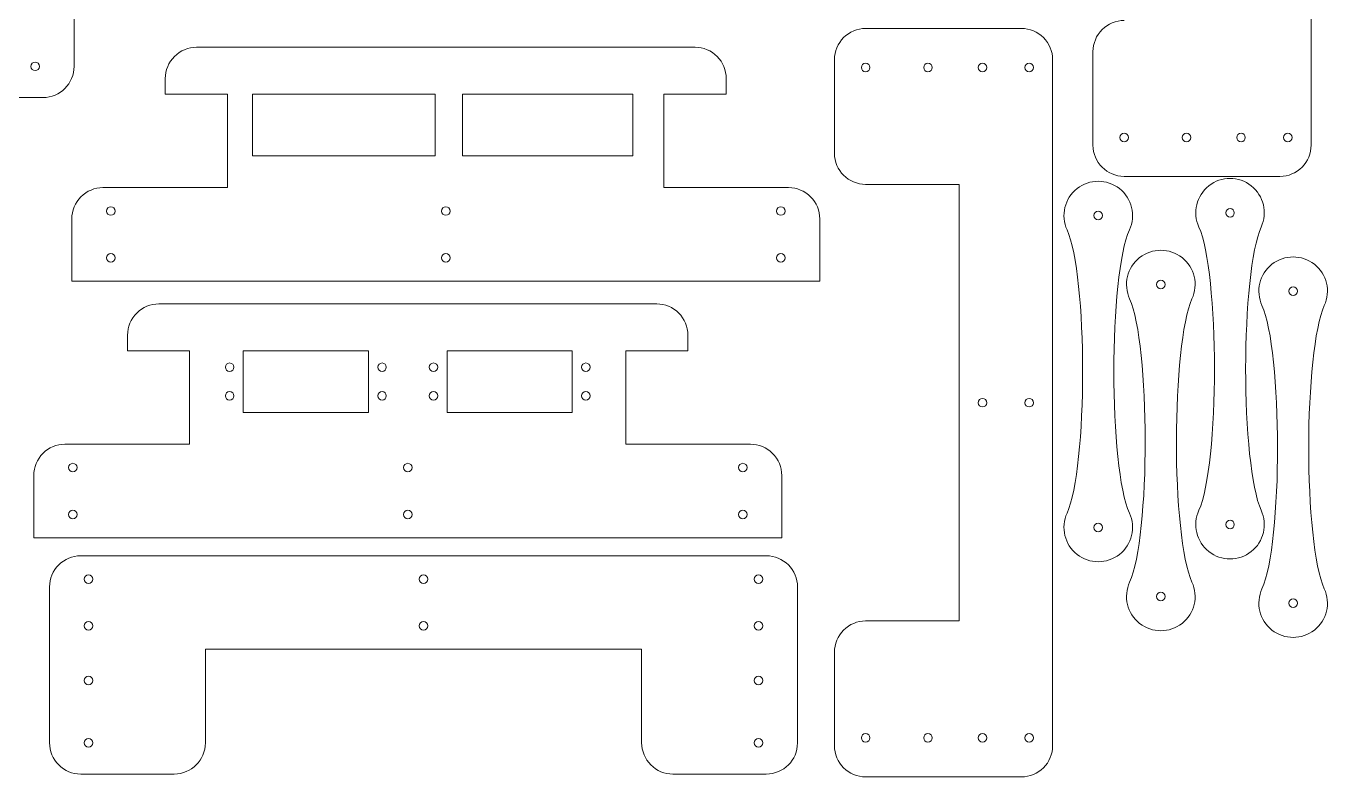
# Model space of a CAD drawing. Header units: millimetres. Extents: x -346 to 327, y -244 to 247.
# Drawn here: x -91.7 to 327, y -243.7 to -2.9 of the extents above; entities that cross this region are included whole.
import ezdxf

# ---------------------------------------------------------------- set-up
doc = ezdxf.new("R2010")
doc.units = ezdxf.units.MM
doc.header["$MEASUREMENT"] = 0

msp = doc.modelspace()

# ---------------------------------------------------------------- linework, layer by layer
at = {"color": 240, "lineweight": 9}
for points in [[(320.6166, 178.8836), (320.6166, 178.8836), (320.6166, -41.1164), (320.6166, -41.1164)], [(-76.3298, 64.1621), (-76.3298, 64.1621), (-76.3298, -15.8379), (-76.3298, -15.8379)], [(227.6683, -3.6871), (227.6683, -3.6871), (177.6683, -3.6871), (177.6683, -3.6871)], [(122.942, -9.7271), (122.942, -9.7271), (-37.058, -9.7271), (-37.058, -9.7271)], [(250.6166, -41.1164), (250.6166, -41.1164), (250.6166, -11.1164), (250.6166, -11.1164)], [(-86.3298, -25.8379), (-80.807, -25.8379), (-76.3298, -21.3608), (-76.3298, -15.838)], [(167.6683, -13.6871), (167.6683, -13.6871), (167.6683, -43.6871), (167.6683, -43.6871)], [(237.6683, -13.6871), (237.6683, -13.6871), (237.6683, -233.6871), (237.6683, -233.6871)], [(-47.058, -24.7271), (-47.058, -24.7271), (-47.058, -19.7271), (-47.058, -19.7271)], [(132.942, -24.7271), (132.942, -24.7271), (132.942, -19.7271), (132.942, -19.7271)], [(-27.058, -24.7271), (-27.058, -24.7271), (-47.058, -24.7271), (-47.058, -24.7271)], [(-27.058, -54.7271), (-27.058, -54.7271), (-27.058, -24.7271), (-27.058, -24.7271)], [(112.942, -54.7271), (112.942, -54.7271), (112.942, -24.7271), (112.942, -24.7271)], [(112.942, -24.7271), (112.942, -24.7271), (132.942, -24.7271), (132.942, -24.7271)], [(-86.3298, -25.8379), (-86.3298, -25.8379), (-116.3298, -25.8379), (-116.3298, -25.8379)], [(250.6166, -41.1164), (250.6166, -46.6392), (255.0937, -51.1164), (260.6165, -51.1164)], [(167.6683, -43.6871), (167.6683, -49.2099), (172.1454, -53.6871), (177.6682, -53.6871)], [(177.6683, -53.6871), (177.6683, -53.6871), (207.6683, -53.6871), (207.6683, -53.6871)], [(207.6683, -193.6871), (207.6683, -193.6871), (207.6683, -53.6871), (207.6683, -53.6871)], [(310.6166, -51.1164), (310.6166, -51.1164), (260.6166, -51.1164), (260.6166, -51.1164)], [(-67.058, -54.7271), (-67.058, -54.7271), (-27.058, -54.7271), (-27.058, -54.7271)], [(112.942, -54.7271), (112.942, -54.7271), (152.942, -54.7271), (152.942, -54.7271)], [(-77.058, -84.7271), (-77.058, -84.7271), (-77.058, -64.7271), (-77.058, -64.7271)], [(162.942, -84.7271), (162.942, -84.7271), (162.942, -64.7271), (162.942, -64.7271)], [(162.942, -84.7271), (162.942, -84.7271), (-77.058, -84.7271), (-77.058, -84.7271)], [(110.6206, -92.0125), (110.6206, -92.0125), (-49.15, -92.0125), (-49.15, -92.0125)], [(-59.15, -107.0125), (-59.15, -107.0125), (-59.15, -102.0125), (-59.15, -102.0125)], [(120.6206, -107.0125), (120.6206, -107.0125), (120.6206, -102.0125), (120.6206, -102.0125)], [(-39.2647, -107.0125), (-39.2647, -107.0125), (-59.15, -107.0125), (-59.15, -107.0125)], [(-39.2647, -137.0125), (-39.2647, -137.0125), (-39.2647, -107.0125), (-39.2647, -107.0125)], [(100.7353, -137.0125), (100.7353, -137.0125), (100.7353, -107.0125), (100.7353, -107.0125)], [(100.7353, -107.0125), (100.7353, -107.0125), (120.6206, -107.0125), (120.6206, -107.0125)], [(-79.2647, -137.0125), (-79.2647, -137.0125), (-39.2647, -137.0125), (-39.2647, -137.0125)], [(100.7353, -137.0125), (100.7353, -137.0125), (140.7353, -137.0125), (140.7353, -137.0125)], [(-89.2647, -167.0125), (-89.2647, -167.0125), (-89.2647, -147.0125), (-89.2647, -147.0125)], [(150.7353, -167.0125), (150.7353, -167.0125), (150.7353, -147.0125), (150.7353, -147.0125)], [(150.7353, -167.0125), (150.7353, -167.0125), (-89.2647, -167.0125), (-89.2647, -167.0125)], [(-74.2044, -172.7787), (-74.2044, -172.7787), (145.7956, -172.7787), (145.7956, -172.7787)], [(-84.2044, -182.7787), (-84.2044, -182.7787), (-84.2044, -232.7787), (-84.2044, -232.7787)], [(155.7956, -182.7787), (155.7956, -182.7787), (155.7956, -232.7787), (155.7956, -232.7787)], [(177.6683, -193.6871), (177.6683, -193.6871), (207.6683, -193.6871), (207.6683, -193.6871)], [(-34.2044, -232.7787), (-34.2044, -232.7787), (-34.2044, -202.7787), (-34.2044, -202.7787)], [(105.7956, -202.7787), (105.7956, -202.7787), (-34.2044, -202.7787), (-34.2044, -202.7787)], [(105.7956, -232.7787), (105.7956, -232.7787), (105.7956, -202.7787), (105.7956, -202.7787)], [(167.6683, -233.6871), (167.6683, -233.6871), (167.6683, -203.6871), (167.6683, -203.6871)], [(-44.2044, -242.7787), (-38.6816, -242.7787), (-34.2044, -238.3016), (-34.2044, -232.7788)], [(145.7956, -242.7787), (151.3184, -242.7787), (155.7956, -238.3016), (155.7956, -232.7788)], [(167.6683, -233.6871), (167.6683, -239.2099), (172.1454, -243.6871), (177.6682, -243.6871)], [(-74.2044, -242.7787), (-74.2044, -242.7787), (-44.2044, -242.7787), (-44.2044, -242.7787)], [(145.7956, -242.7787), (145.7956, -242.7787), (115.7956, -242.7787), (115.7956, -242.7787)], [(227.6683, -243.6871), (227.6683, -243.6871), (177.6683, -243.6871), (177.6683, -243.6871)]]:
    msp.add_open_spline(points, degree=3, dxfattribs=at)
for points, knots in [([(177.6683, -3.6871), (175.0161, -3.6871), (172.4726, -4.7407), (170.5972, -6.616), (168.7219, -8.4914), (167.6683, -11.0349), (167.6683, -13.6871)], [0, 0, 0, 0, 0.5, 0.5, 0.5, 1, 1, 1, 1]), ([(237.6683, -13.6871), (237.6683, -11.0349), (236.6147, -8.4914), (234.7394, -6.616), (232.864, -4.7407), (230.3205, -3.6871), (227.6683, -3.6871)], [0, 0, 0, 0, 0.5, 0.5, 0.5, 1, 1, 1, 1]), ([(260.6166, -1.1164), (257.9644, -1.1164), (255.4209, -2.17), (253.5455, -4.0453), (251.6702, -5.9207), (250.6166, -8.4642), (250.6166, -11.1164)], [0, 0, 0, 0, 0.5, 0.5, 0.5, 1, 1, 1, 1]), ([(-37.058, -9.7271), (-39.7102, -9.7271), (-42.2537, -10.7807), (-44.1291, -12.656), (-46.0044, -14.5314), (-47.058, -17.0749), (-47.058, -19.7271)], [0, 0, 0, 0, 0.5, 0.5, 0.5, 1, 1, 1, 1]), ([(132.942, -19.7271), (132.942, -17.0749), (131.8884, -14.5314), (130.0131, -12.656), (128.1377, -10.7807), (125.5942, -9.7271), (122.942, -9.7271)], [0, 0, 0, 0, 0.5, 0.5, 0.5, 1, 1, 1, 1]), ([(310.6166, -51.1164), (313.2688, -51.1164), (315.8123, -50.0628), (317.6877, -48.1875), (319.563, -46.3121), (320.6166, -43.7686), (320.6166, -41.1164)], [0, 0, 0, 0, 0.5, 0.5, 0.5, 1, 1, 1, 1]), ([(262.2999, -68.2728), (264.4161, -63.6548), (263.095, -58.1884), (259.1034, -55.0466), (255.1118, -51.9047), (249.488, -51.9047), (245.4964, -55.0466), (241.5048, -58.1884), (240.1837, -63.6548), (242.2999, -68.2728)], [0, 0, 0, 0, 0.33333333, 0.33333333, 0.33333333, 0.66666667, 0.66666667, 0.66666667, 1, 1, 1, 1]), ([(304.593, -67.3673), (306.7092, -62.7493), (305.3881, -57.2829), (301.3965, -54.1411), (297.4049, -50.9992), (291.7811, -50.9992), (287.7895, -54.1411), (283.7979, -57.2829), (282.4768, -62.7493), (284.593, -67.3673)], [0, 0, 0, 0, 0.33333333, 0.33333333, 0.33333333, 0.66666667, 0.66666667, 0.66666667, 1, 1, 1, 1]), ([(-67.058, -54.7271), (-69.7102, -54.7271), (-72.2537, -55.7807), (-74.1291, -57.656), (-76.0044, -59.5314), (-77.058, -62.0749), (-77.058, -64.7271)], [0, 0, 0, 0, 0.5, 0.5, 0.5, 1, 1, 1, 1]), ([(162.942, -64.7271), (162.942, -62.0749), (161.8884, -59.5314), (160.0131, -57.656), (158.1377, -55.7807), (155.5942, -54.7271), (152.942, -54.7271)], [0, 0, 0, 0, 0.5, 0.5, 0.5, 1, 1, 1, 1]), ([(242.2999, -68.2728), (245.4988, -75.2533), (247.2892, -94.5115), (247.2999, -113.6902), (247.3106, -132.9101), (245.534, -152.0503), (242.2999, -159.1076)], [0, 0, 0, 0, 0.5, 0.5, 0.5, 1, 1, 1, 1]), ([(262.2999, -68.2728), (259.101, -75.2533), (257.3106, -94.5115), (257.2999, -113.6902), (257.2892, -132.9101), (259.0658, -152.0503), (262.2999, -159.1076)], [0, 0, 0, 0, 0.5, 0.5, 0.5, 1, 1, 1, 1]), ([(284.593, -67.3673), (287.7919, -74.3478), (289.5823, -93.606), (289.593, -112.7847), (289.6037, -132.0046), (287.8271, -151.1448), (284.593, -158.2021)], [0, 0, 0, 0, 0.5, 0.5, 0.5, 1, 1, 1, 1]), ([(304.593, -67.3673), (301.3941, -74.3478), (299.6037, -93.606), (299.593, -112.7847), (299.5823, -132.0046), (301.3589, -151.1448), (304.593, -158.2021)], [0, 0, 0, 0, 0.5, 0.5, 0.5, 1, 1, 1, 1]), ([(282.3811, -90.4052), (284.4973, -85.7872), (283.1762, -80.3208), (279.1846, -77.179), (275.193, -74.0371), (269.5692, -74.0371), (265.5776, -77.179), (261.586, -80.3208), (260.2649, -85.7872), (262.3811, -90.4052)], [0, 0, 0, 0, 0.33333333, 0.33333333, 0.33333333, 0.66666667, 0.66666667, 0.66666667, 1, 1, 1, 1]), ([(324.8403, -92.5317), (326.9565, -87.9137), (325.6354, -82.4473), (321.6438, -79.3055), (317.6522, -76.1636), (312.0284, -76.1636), (308.0368, -79.3055), (304.0452, -82.4473), (302.7241, -87.9137), (304.8403, -92.5317)], [0, 0, 0, 0, 0.33333333, 0.33333333, 0.33333333, 0.66666667, 0.66666667, 0.66666667, 1, 1, 1, 1]), ([(-49.15, -92.0125), (-51.8022, -92.0125), (-54.3457, -93.0661), (-56.2211, -94.9414), (-58.0965, -96.8168), (-59.15, -99.3603), (-59.15, -102.0125)], [0, 0, 0, 0, 0.5, 0.5, 0.5, 1, 1, 1, 1]), ([(120.6206, -102.0125), (120.6206, -99.3603), (119.5671, -96.8168), (117.6917, -94.9414), (115.8163, -93.0661), (113.2728, -92.0125), (110.6206, -92.0125)], [0, 0, 0, 0, 0.5, 0.5, 0.5, 1, 1, 1, 1]), ([(262.3811, -90.4052), (265.58, -97.3857), (267.3704, -116.6439), (267.3811, -135.8226), (267.3918, -155.0425), (265.6152, -174.1827), (262.3811, -181.24)], [0, 0, 0, 0, 0.5, 0.5, 0.5, 1, 1, 1, 1]), ([(282.3811, -90.4052), (279.1822, -97.3857), (277.3918, -116.6439), (277.3811, -135.8226), (277.3704, -155.0425), (279.147, -174.1827), (282.3811, -181.24)], [0, 0, 0, 0, 0.5, 0.5, 0.5, 1, 1, 1, 1]), ([(304.8403, -92.5317), (308.0392, -99.5122), (309.8296, -118.7704), (309.8403, -137.9491), (309.851, -157.169), (308.0744, -176.3092), (304.8403, -183.3665)], [0, 0, 0, 0, 0.5, 0.5, 0.5, 1, 1, 1, 1]), ([(324.8403, -92.5317), (321.6414, -99.5122), (319.851, -118.7704), (319.8403, -137.9491), (319.8296, -157.169), (321.6062, -176.3092), (324.8403, -183.3665)], [0, 0, 0, 0, 0.5, 0.5, 0.5, 1, 1, 1, 1]), ([(-79.2647, -137.0125), (-81.9169, -137.0125), (-84.4604, -138.0661), (-86.3358, -139.9414), (-88.2111, -141.8168), (-89.2647, -144.3603), (-89.2647, -147.0125)], [0, 0, 0, 0, 0.5, 0.5, 0.5, 1, 1, 1, 1]), ([(150.7353, -147.0125), (150.7353, -144.3603), (149.6817, -141.8168), (147.8064, -139.9414), (145.931, -138.0661), (143.3875, -137.0125), (140.7353, -137.0125)], [0, 0, 0, 0, 0.5, 0.5, 0.5, 1, 1, 1, 1]), ([(284.593, -158.2021), (282.4768, -162.8201), (283.7979, -168.2865), (287.7895, -171.4283), (291.7811, -174.5701), (297.4049, -174.5702), (301.3965, -171.4284), (305.3881, -168.2866), (306.7092, -162.8201), (304.593, -158.2022)], [0, 0, 0, 0, 0.33333333, 0.33333333, 0.33333333, 0.66666667, 0.66666667, 0.66666667, 1, 1, 1, 1]), ([(242.2999, -159.1076), (240.1837, -163.7256), (241.5048, -169.192), (245.4964, -172.3338), (249.488, -175.4756), (255.1118, -175.4757), (259.1034, -172.3339), (263.095, -169.1921), (264.4161, -163.7256), (262.2999, -159.1077)], [0, 0, 0, 0, 0.33333333, 0.33333333, 0.33333333, 0.66666667, 0.66666667, 0.66666667, 1, 1, 1, 1]), ([(-74.2044, -172.7787), (-76.8566, -172.7787), (-79.4001, -173.8323), (-81.2755, -175.7076), (-83.1508, -177.583), (-84.2044, -180.1265), (-84.2044, -182.7787)], [0, 0, 0, 0, 0.5, 0.5, 0.5, 1, 1, 1, 1]), ([(155.7956, -182.7787), (155.7956, -180.1265), (154.742, -177.583), (152.8667, -175.7076), (150.9913, -173.8323), (148.4478, -172.7787), (145.7956, -172.7787)], [0, 0, 0, 0, 0.5, 0.5, 0.5, 1, 1, 1, 1]), ([(262.3811, -181.24), (260.2649, -185.858), (261.586, -191.3244), (265.5776, -194.4662), (269.5692, -197.608), (275.193, -197.6081), (279.1846, -194.4663), (283.1762, -191.3245), (284.4973, -185.858), (282.3811, -181.2401)], [0, 0, 0, 0, 0.33333333, 0.33333333, 0.33333333, 0.66666667, 0.66666667, 0.66666667, 1, 1, 1, 1]), ([(304.8403, -183.3665), (302.7241, -187.9845), (304.0452, -193.4509), (308.0368, -196.5927), (312.0284, -199.7345), (317.6522, -199.7346), (321.6438, -196.5928), (325.6354, -193.451), (326.9565, -187.9845), (324.8403, -183.3666)], [0, 0, 0, 0, 0.33333333, 0.33333333, 0.33333333, 0.66666667, 0.66666667, 0.66666667, 1, 1, 1, 1]), ([(177.6683, -193.6871), (175.0161, -193.6871), (172.4726, -194.7407), (170.5972, -196.616), (168.7219, -198.4914), (167.6683, -201.0349), (167.6683, -203.6871)], [0, 0, 0, 0, 0.5, 0.5, 0.5, 1, 1, 1, 1]), ([(-84.2044, -232.7787), (-84.2044, -235.4309), (-83.1508, -237.9744), (-81.2755, -239.8498), (-79.4001, -241.7251), (-76.8566, -242.7787), (-74.2044, -242.7787)], [0, 0, 0, 0, 0.5, 0.5, 0.5, 1, 1, 1, 1]), ([(105.7956, -232.7787), (105.7956, -235.4309), (106.8492, -237.9744), (108.7245, -239.8498), (110.5999, -241.7251), (113.1434, -242.7787), (115.7956, -242.7787)], [0, 0, 0, 0, 0.5, 0.5, 0.5, 1, 1, 1, 1]), ([(227.6683, -243.6871), (230.3205, -243.6871), (232.864, -242.6335), (234.7394, -240.7582), (236.6147, -238.8828), (237.6683, -236.3393), (237.6683, -233.6871)], [0, 0, 0, 0, 0.5, 0.5, 0.5, 1, 1, 1, 1])]:
    msp.add_open_spline(points, degree=3, knots=knots, dxfattribs=at)
at = {"color": 114, "lineweight": 9}
for points in [[(-87.4548, -15.8379), (-87.4548, -15.0785), (-88.0704, -14.4629), (-88.8298, -14.4629), (-89.5892, -14.4629), (-90.2048, -15.0785), (-90.2048, -15.8379), (-90.2048, -16.5973), (-89.5892, -17.2129), (-88.8298, -17.2129), (-88.0704, -17.2129), (-87.4548, -16.5973), (-87.4548, -15.8379)], [(177.6683, -17.5621), (178.4277, -17.5621), (179.0433, -16.9465), (179.0433, -16.1871), (179.0433, -15.4277), (178.4277, -14.8121), (177.6683, -14.8121), (176.9089, -14.8121), (176.2933, -15.4277), (176.2933, -16.1871), (176.2933, -16.9465), (176.9089, -17.5621), (177.6683, -17.5621)], [(197.6683, -17.5621), (198.4277, -17.5621), (199.0433, -16.9465), (199.0433, -16.1871), (199.0433, -15.4277), (198.4277, -14.8121), (197.6683, -14.8121), (196.9089, -14.8121), (196.2933, -15.4277), (196.2933, -16.1871), (196.2933, -16.9465), (196.9089, -17.5621), (197.6683, -17.5621)], [(215.1683, -17.5621), (215.9277, -17.5621), (216.5433, -16.9465), (216.5433, -16.1871), (216.5433, -15.4277), (215.9277, -14.8121), (215.1683, -14.8121), (214.4089, -14.8121), (213.7933, -15.4277), (213.7933, -16.1871), (213.7933, -16.9465), (214.4089, -17.5621), (215.1683, -17.5621)], [(230.1683, -17.5621), (230.9277, -17.5621), (231.5433, -16.9465), (231.5433, -16.1871), (231.5433, -15.4277), (230.9277, -14.8121), (230.1683, -14.8121), (229.4089, -14.8121), (228.7933, -15.4277), (228.7933, -16.1871), (228.7933, -16.9465), (229.4089, -17.5621), (230.1683, -17.5621)], [(260.6166, -39.9914), (261.376, -39.9914), (261.9916, -39.3758), (261.9916, -38.6164), (261.9916, -37.857), (261.376, -37.2414), (260.6166, -37.2414), (259.8572, -37.2414), (259.2416, -37.857), (259.2416, -38.6164), (259.2416, -39.3758), (259.8572, -39.9914), (260.6166, -39.9914)], [(280.6166, -39.9914), (281.376, -39.9914), (281.9916, -39.3758), (281.9916, -38.6164), (281.9916, -37.857), (281.376, -37.2414), (280.6166, -37.2414), (279.8572, -37.2414), (279.2416, -37.857), (279.2416, -38.6164), (279.2416, -39.3758), (279.8572, -39.9914), (280.6166, -39.9914)], [(298.1166, -39.9914), (298.876, -39.9914), (299.4916, -39.3758), (299.4916, -38.6164), (299.4916, -37.857), (298.876, -37.2414), (298.1166, -37.2414), (297.3572, -37.2414), (296.7416, -37.857), (296.7416, -38.6164), (296.7416, -39.3758), (297.3572, -39.9914), (298.1166, -39.9914)], [(313.1166, -39.9914), (313.876, -39.9914), (314.4916, -39.3758), (314.4916, -38.6164), (314.4916, -37.857), (313.876, -37.2414), (313.1166, -37.2414), (312.3572, -37.2414), (311.7416, -37.857), (311.7416, -38.6164), (311.7416, -39.3758), (312.3572, -39.9914), (313.1166, -39.9914)], [(-63.183, -62.2271), (-63.183, -61.4677), (-63.7986, -60.8521), (-64.558, -60.8521), (-65.3174, -60.8521), (-65.933, -61.4677), (-65.933, -62.2271), (-65.933, -62.9865), (-65.3174, -63.6021), (-64.558, -63.6021), (-63.7986, -63.6021), (-63.183, -62.9865), (-63.183, -62.2271)], [(44.317, -62.2271), (44.317, -61.4677), (43.7014, -60.8521), (42.942, -60.8521), (42.1826, -60.8521), (41.567, -61.4677), (41.567, -62.2271), (41.567, -62.9865), (42.1826, -63.6021), (42.942, -63.6021), (43.7014, -63.6021), (44.317, -62.9865), (44.317, -62.2271)], [(151.817, -62.2271), (151.817, -61.4677), (151.2014, -60.8521), (150.442, -60.8521), (149.6826, -60.8521), (149.067, -61.4677), (149.067, -62.2271), (149.067, -62.9865), (149.6826, -63.6021), (150.442, -63.6021), (151.2014, -63.6021), (151.817, -62.9865), (151.817, -62.2271)], [(252.2999, -65.0652), (253.0593, -65.0652), (253.6749, -64.4496), (253.6749, -63.6902), (253.6749, -62.9308), (253.0593, -62.3152), (252.2999, -62.3152), (251.5405, -62.3152), (250.9249, -62.9308), (250.9249, -63.6902), (250.9249, -64.4496), (251.5405, -65.0652), (252.2999, -65.0652)], [(294.593, -64.1597), (295.3524, -64.1597), (295.968, -63.5441), (295.968, -62.7847), (295.968, -62.0253), (295.3524, -61.4097), (294.593, -61.4097), (293.8336, -61.4097), (293.218, -62.0253), (293.218, -62.7847), (293.218, -63.5441), (293.8336, -64.1597), (294.593, -64.1597)], [(-63.183, -77.2271), (-63.183, -76.4677), (-63.7986, -75.8521), (-64.558, -75.8521), (-65.3174, -75.8521), (-65.933, -76.4677), (-65.933, -77.2271), (-65.933, -77.9865), (-65.3174, -78.6021), (-64.558, -78.6021), (-63.7986, -78.6021), (-63.183, -77.9865), (-63.183, -77.2271)], [(44.317, -77.2271), (44.317, -76.4677), (43.7014, -75.8521), (42.942, -75.8521), (42.1826, -75.8521), (41.567, -76.4677), (41.567, -77.2271), (41.567, -77.9865), (42.1826, -78.6021), (42.942, -78.6021), (43.7014, -78.6021), (44.317, -77.9865), (44.317, -77.2271)], [(151.817, -77.2271), (151.817, -76.4677), (151.2014, -75.8521), (150.442, -75.8521), (149.6826, -75.8521), (149.067, -76.4677), (149.067, -77.2271), (149.067, -77.9865), (149.6826, -78.6021), (150.442, -78.6021), (151.2014, -78.6021), (151.817, -77.9865), (151.817, -77.2271)], [(272.3811, -87.1976), (273.1405, -87.1976), (273.7561, -86.582), (273.7561, -85.8226), (273.7561, -85.0632), (273.1405, -84.4476), (272.3811, -84.4476), (271.6217, -84.4476), (271.0061, -85.0632), (271.0061, -85.8226), (271.0061, -86.582), (271.6217, -87.1976), (272.3811, -87.1976)], [(314.8403, -89.3241), (315.5997, -89.3241), (316.2153, -88.7085), (316.2153, -87.9491), (316.2153, -87.1897), (315.5997, -86.5741), (314.8403, -86.5741), (314.0809, -86.5741), (313.4653, -87.1897), (313.4653, -87.9491), (313.4653, -88.7085), (314.0809, -89.3241), (314.8403, -89.3241)], [(-25.0397, -112.3375), (-25.0397, -111.5781), (-25.6553, -110.9625), (-26.4147, -110.9625), (-27.1741, -110.9625), (-27.7897, -111.5781), (-27.7897, -112.3375), (-27.7897, -113.0969), (-27.1741, -113.7125), (-26.4147, -113.7125), (-25.6553, -113.7125), (-25.0397, -113.0969), (-25.0397, -112.3375)], [(23.8603, -112.3375), (23.8603, -111.5781), (23.2447, -110.9625), (22.4853, -110.9625), (21.7259, -110.9625), (21.1103, -111.5781), (21.1103, -112.3375), (21.1103, -113.0969), (21.7259, -113.7125), (22.4853, -113.7125), (23.2447, -113.7125), (23.8603, -113.0969), (23.8603, -112.3375)], [(40.3603, -112.3375), (40.3603, -111.5781), (39.7447, -110.9625), (38.9853, -110.9625), (38.2259, -110.9625), (37.6103, -111.5781), (37.6103, -112.3375), (37.6103, -113.0969), (38.2259, -113.7125), (38.9853, -113.7125), (39.7447, -113.7125), (40.3603, -113.0969), (40.3603, -112.3375)], [(89.2603, -112.3375), (89.2603, -111.5781), (88.6447, -110.9625), (87.8853, -110.9625), (87.1259, -110.9625), (86.5103, -111.5781), (86.5103, -112.3375), (86.5103, -113.0969), (87.1259, -113.7125), (87.8853, -113.7125), (88.6447, -113.7125), (89.2603, -113.0969), (89.2603, -112.3375)], [(-25.0397, -121.4875), (-25.0397, -120.7281), (-25.6553, -120.1125), (-26.4147, -120.1125), (-27.1741, -120.1125), (-27.7897, -120.7281), (-27.7897, -121.4875), (-27.7897, -122.2469), (-27.1741, -122.8625), (-26.4147, -122.8625), (-25.6553, -122.8625), (-25.0397, -122.2469), (-25.0397, -121.4875)], [(23.8603, -121.4875), (23.8603, -120.7281), (23.2447, -120.1125), (22.4853, -120.1125), (21.7259, -120.1125), (21.1103, -120.7281), (21.1103, -121.4875), (21.1103, -122.2469), (21.7259, -122.8625), (22.4853, -122.8625), (23.2447, -122.8625), (23.8603, -122.2469), (23.8603, -121.4875)], [(40.3603, -121.4875), (40.3603, -120.7281), (39.7447, -120.1125), (38.9853, -120.1125), (38.2259, -120.1125), (37.6103, -120.7281), (37.6103, -121.4875), (37.6103, -122.2469), (38.2259, -122.8625), (38.9853, -122.8625), (39.7447, -122.8625), (40.3603, -122.2469), (40.3603, -121.4875)], [(89.2603, -121.4875), (89.2603, -120.7281), (88.6447, -120.1125), (87.8853, -120.1125), (87.1259, -120.1125), (86.5103, -120.7281), (86.5103, -121.4875), (86.5103, -122.2469), (87.1259, -122.8625), (87.8853, -122.8625), (88.6447, -122.8625), (89.2603, -122.2469), (89.2603, -121.4875)], [(215.1683, -125.0621), (215.9277, -125.0621), (216.5433, -124.4465), (216.5433, -123.6871), (216.5433, -122.9277), (215.9277, -122.3121), (215.1683, -122.3121), (214.4089, -122.3121), (213.7933, -122.9277), (213.7933, -123.6871), (213.7933, -124.4465), (214.4089, -125.0621), (215.1683, -125.0621)], [(230.1683, -125.0621), (230.9277, -125.0621), (231.5433, -124.4465), (231.5433, -123.6871), (231.5433, -122.9277), (230.9277, -122.3121), (230.1683, -122.3121), (229.4089, -122.3121), (228.7933, -122.9277), (228.7933, -123.6871), (228.7933, -124.4465), (229.4089, -125.0621), (230.1683, -125.0621)], [(-75.3897, -144.5125), (-75.3897, -143.7531), (-76.0053, -143.1375), (-76.7647, -143.1375), (-77.5241, -143.1375), (-78.1397, -143.7531), (-78.1397, -144.5125), (-78.1397, -145.2719), (-77.5241, -145.8875), (-76.7647, -145.8875), (-76.0053, -145.8875), (-75.3897, -145.2719), (-75.3897, -144.5125)], [(32.1103, -144.5125), (32.1103, -143.7531), (31.4947, -143.1375), (30.7353, -143.1375), (29.9759, -143.1375), (29.3603, -143.7531), (29.3603, -144.5125), (29.3603, -145.2719), (29.9759, -145.8875), (30.7353, -145.8875), (31.4947, -145.8875), (32.1103, -145.2719), (32.1103, -144.5125)], [(139.6103, -144.5125), (139.6103, -143.7531), (138.9947, -143.1375), (138.2353, -143.1375), (137.4759, -143.1375), (136.8603, -143.7531), (136.8603, -144.5125), (136.8603, -145.2719), (137.4759, -145.8875), (138.2353, -145.8875), (138.9947, -145.8875), (139.6103, -145.2719), (139.6103, -144.5125)], [(-75.3897, -159.5125), (-75.3897, -158.7531), (-76.0053, -158.1375), (-76.7647, -158.1375), (-77.5241, -158.1375), (-78.1397, -158.7531), (-78.1397, -159.5125), (-78.1397, -160.2719), (-77.5241, -160.8875), (-76.7647, -160.8875), (-76.0053, -160.8875), (-75.3897, -160.2719), (-75.3897, -159.5125)], [(32.1103, -159.5125), (32.1103, -158.7531), (31.4947, -158.1375), (30.7353, -158.1375), (29.9759, -158.1375), (29.3603, -158.7531), (29.3603, -159.5125), (29.3603, -160.2719), (29.9759, -160.8875), (30.7353, -160.8875), (31.4947, -160.8875), (32.1103, -160.2719), (32.1103, -159.5125)], [(139.6103, -159.5125), (139.6103, -158.7531), (138.9947, -158.1375), (138.2353, -158.1375), (137.4759, -158.1375), (136.8603, -158.7531), (136.8603, -159.5125), (136.8603, -160.2719), (137.4759, -160.8875), (138.2353, -160.8875), (138.9947, -160.8875), (139.6103, -160.2719), (139.6103, -159.5125)], [(252.2999, -165.0652), (253.0593, -165.0652), (253.6749, -164.4496), (253.6749, -163.6902), (253.6749, -162.9308), (253.0593, -162.3152), (252.2999, -162.3152), (251.5405, -162.3152), (250.9249, -162.9308), (250.9249, -163.6902), (250.9249, -164.4496), (251.5405, -165.0652), (252.2999, -165.0652)], [(294.593, -164.1597), (295.3524, -164.1597), (295.968, -163.5441), (295.968, -162.7847), (295.968, -162.0253), (295.3524, -161.4097), (294.593, -161.4097), (293.8336, -161.4097), (293.218, -162.0253), (293.218, -162.7847), (293.218, -163.5441), (293.8336, -164.1597), (294.593, -164.1597)], [(-70.3294, -180.2787), (-70.3294, -179.5193), (-70.945, -178.9037), (-71.7044, -178.9037), (-72.4638, -178.9037), (-73.0794, -179.5193), (-73.0794, -180.2787), (-73.0794, -181.0381), (-72.4638, -181.6537), (-71.7044, -181.6537), (-70.945, -181.6537), (-70.3294, -181.0381), (-70.3294, -180.2787)], [(37.1706, -180.2787), (37.1706, -179.5193), (36.555, -178.9037), (35.7956, -178.9037), (35.0362, -178.9037), (34.4206, -179.5193), (34.4206, -180.2787), (34.4206, -181.0381), (35.0362, -181.6537), (35.7956, -181.6537), (36.555, -181.6537), (37.1706, -181.0381), (37.1706, -180.2787)], [(144.6706, -180.2787), (144.6706, -179.5193), (144.055, -178.9037), (143.2956, -178.9037), (142.5362, -178.9037), (141.9206, -179.5193), (141.9206, -180.2787), (141.9206, -181.0381), (142.5362, -181.6537), (143.2956, -181.6537), (144.055, -181.6537), (144.6706, -181.0381), (144.6706, -180.2787)], [(272.3811, -187.1976), (273.1405, -187.1976), (273.7561, -186.582), (273.7561, -185.8226), (273.7561, -185.0632), (273.1405, -184.4476), (272.3811, -184.4476), (271.6217, -184.4476), (271.0061, -185.0632), (271.0061, -185.8226), (271.0061, -186.582), (271.6217, -187.1976), (272.3811, -187.1976)], [(314.8403, -189.3241), (315.5997, -189.3241), (316.2153, -188.7085), (316.2153, -187.9491), (316.2153, -187.1897), (315.5997, -186.5741), (314.8403, -186.5741), (314.0809, -186.5741), (313.4653, -187.1897), (313.4653, -187.9491), (313.4653, -188.7085), (314.0809, -189.3241), (314.8403, -189.3241)], [(-70.3294, -195.2787), (-70.3294, -194.5193), (-70.945, -193.9037), (-71.7044, -193.9037), (-72.4638, -193.9037), (-73.0794, -194.5193), (-73.0794, -195.2787), (-73.0794, -196.0381), (-72.4638, -196.6537), (-71.7044, -196.6537), (-70.945, -196.6537), (-70.3294, -196.0381), (-70.3294, -195.2787)], [(37.1706, -195.2787), (37.1706, -194.5193), (36.555, -193.9037), (35.7956, -193.9037), (35.0362, -193.9037), (34.4206, -194.5193), (34.4206, -195.2787), (34.4206, -196.0381), (35.0362, -196.6537), (35.7956, -196.6537), (36.555, -196.6537), (37.1706, -196.0381), (37.1706, -195.2787)], [(144.6706, -195.2787), (144.6706, -194.5193), (144.055, -193.9037), (143.2956, -193.9037), (142.5362, -193.9037), (141.9206, -194.5193), (141.9206, -195.2787), (141.9206, -196.0381), (142.5362, -196.6537), (143.2956, -196.6537), (144.055, -196.6537), (144.6706, -196.0381), (144.6706, -195.2787)], [(-70.3294, -212.7787), (-70.3294, -212.0193), (-70.945, -211.4037), (-71.7044, -211.4037), (-72.4638, -211.4037), (-73.0794, -212.0193), (-73.0794, -212.7787), (-73.0794, -213.5381), (-72.4638, -214.1537), (-71.7044, -214.1537), (-70.945, -214.1537), (-70.3294, -213.5381), (-70.3294, -212.7787)], [(144.6706, -212.7787), (144.6706, -212.0193), (144.055, -211.4037), (143.2956, -211.4037), (142.5362, -211.4037), (141.9206, -212.0193), (141.9206, -212.7787), (141.9206, -213.5381), (142.5362, -214.1537), (143.2956, -214.1537), (144.055, -214.1537), (144.6706, -213.5381), (144.6706, -212.7787)], [(177.6683, -232.5621), (178.4277, -232.5621), (179.0433, -231.9465), (179.0433, -231.1871), (179.0433, -230.4277), (178.4277, -229.8121), (177.6683, -229.8121), (176.9089, -229.8121), (176.2933, -230.4277), (176.2933, -231.1871), (176.2933, -231.9465), (176.9089, -232.5621), (177.6683, -232.5621)], [(197.6683, -232.5621), (198.4277, -232.5621), (199.0433, -231.9465), (199.0433, -231.1871), (199.0433, -230.4277), (198.4277, -229.8121), (197.6683, -229.8121), (196.9089, -229.8121), (196.2933, -230.4277), (196.2933, -231.1871), (196.2933, -231.9465), (196.9089, -232.5621), (197.6683, -232.5621)], [(215.1683, -232.5621), (215.9277, -232.5621), (216.5433, -231.9465), (216.5433, -231.1871), (216.5433, -230.4277), (215.9277, -229.8121), (215.1683, -229.8121), (214.4089, -229.8121), (213.7933, -230.4277), (213.7933, -231.1871), (213.7933, -231.9465), (214.4089, -232.5621), (215.1683, -232.5621)], [(230.1683, -232.5621), (230.9277, -232.5621), (231.5433, -231.9465), (231.5433, -231.1871), (231.5433, -230.4277), (230.9277, -229.8121), (230.1683, -229.8121), (229.4089, -229.8121), (228.7933, -230.4277), (228.7933, -231.1871), (228.7933, -231.9465), (229.4089, -232.5621), (230.1683, -232.5621)], [(-70.3294, -232.7787), (-70.3294, -232.0193), (-70.945, -231.4037), (-71.7044, -231.4037), (-72.4638, -231.4037), (-73.0794, -232.0193), (-73.0794, -232.7787), (-73.0794, -233.5381), (-72.4638, -234.1537), (-71.7044, -234.1537), (-70.945, -234.1537), (-70.3294, -233.5381), (-70.3294, -232.7787)], [(144.6706, -232.7787), (144.6706, -232.0193), (144.055, -231.4037), (143.2956, -231.4037), (142.5362, -231.4037), (141.9206, -232.0193), (141.9206, -232.7787), (141.9206, -233.5381), (142.5362, -234.1537), (143.2956, -234.1537), (144.055, -234.1537), (144.6706, -233.5381), (144.6706, -232.7787)]]:
    msp.add_open_spline(points, degree=3, knots=[0, 0, 0, 0, 0.25, 0.25, 0.25, 0.5, 0.5, 0.5, 0.75, 0.75, 0.75, 1, 1, 1, 1], dxfattribs=at)
for points in [[(-19.058, -24.7271), (-19.058, -24.7271), (-19.058, -44.5271), (-19.058, -44.5271)], [(39.542, -24.7271), (39.542, -24.7271), (-19.058, -24.7271), (-19.058, -24.7271)], [(39.542, -44.5271), (39.542, -44.5271), (39.542, -24.7271), (39.542, -24.7271)], [(48.342, -24.7271), (48.342, -24.7271), (48.342, -44.5271), (48.342, -44.5271)], [(102.942, -24.7271), (102.942, -24.7271), (48.342, -24.7271), (48.342, -24.7271)], [(102.942, -44.5271), (102.942, -44.5271), (102.942, -24.7271), (102.942, -24.7271)], [(-19.058, -44.5271), (-19.058, -44.5271), (39.542, -44.5271), (39.542, -44.5271)], [(48.342, -44.5271), (48.342, -44.5271), (102.942, -44.5271), (102.942, -44.5271)], [(18.1103, -107.0125), (18.1103, -107.0125), (-22.0397, -107.0125), (-22.0397, -107.0125)], [(-22.0397, -107.0125), (-22.0397, -107.0125), (-22.0397, -126.8125), (-22.0397, -126.8125)], [(18.1103, -126.8125), (18.1103, -126.8125), (18.1103, -107.0125), (18.1103, -107.0125)], [(43.3603, -107.0125), (43.3603, -107.0125), (43.3603, -126.8125), (43.3603, -126.8125)], [(83.5103, -107.0125), (83.5103, -107.0125), (43.3603, -107.0125), (43.3603, -107.0125)], [(83.5103, -126.8125), (83.5103, -126.8125), (83.5103, -107.0125), (83.5103, -107.0125)], [(-22.0397, -126.8125), (-22.0397, -126.8125), (18.1103, -126.8125), (18.1103, -126.8125)], [(43.3603, -126.8125), (43.3603, -126.8125), (83.5103, -126.8125), (83.5103, -126.8125)]]:
    msp.add_open_spline(points, degree=3, dxfattribs=at)

doc.saveas('drawing.dxf')
